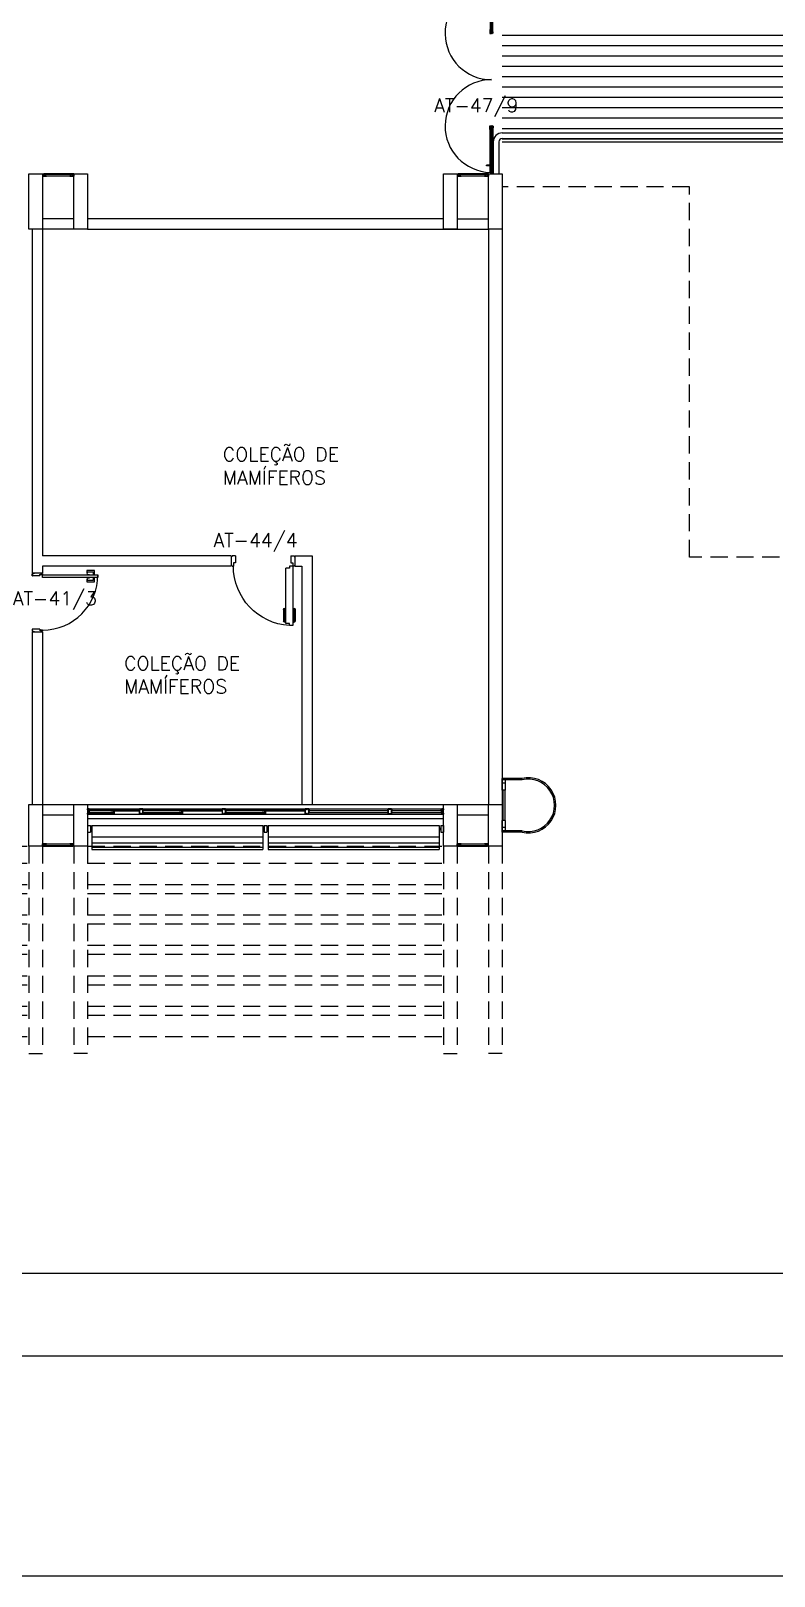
# Model space of a CAD drawing. Header units: millimetres. Extents: x 2686 to 2939, y 1294 to 1441.
# Drawn here: x 2784.3 to 2795.06, y 1293.76 to 1316.12 of the extents above; entities that cross this region are included whole.
import ezdxf

# ---------------------------------------------------------------- set-up
doc = ezdxf.new("R2010")
doc.units = ezdxf.units.MM
doc.linetypes.add('HIDDEN', pattern=[0.375, 0.25, -0.125])
for name, color, linetype in [('ar-alambrado', 2, 'Continuous'), ('AR-ALV', 2, 'Continuous'), ('AR-CALÇADA', 1, 'Continuous'), ('AR-CORRIMAO-V', 52, 'Continuous'), ('AR-ESQ', 1, 'Continuous'), ('AR-ESTC', 3, 'Continuous'), ('ar-piso-tabua', 1, 'Continuous'), ('AR-PISO-V1', 1, 'Continuous'), ('AR-PORTA', 1, 'Continuous'), ('AR-PROJ', 1, 'HIDDEN'), ('AR-VIDRO', 2, 'Continuous'), ('BR-LINHAS', 1, 'Continuous'), ('BR-MONTANTE', 242, 'Continuous'), ('BR-PAINEL', 1, 'Continuous'), ('BR-SUPORTE', 1, 'Continuous'), ('DT-ESQ-BAGUETE-C', 1, 'Continuous'), ('DT-ESQ-BAGUETE-V', 1, 'Continuous'), ('DT-ESQ-CHAPA DOBRADA-V', 1, 'Continuous'), ('DT-ESQ-MARCO-V', 1, 'Continuous'), ('DT-ESQ-PERFIL CADEIRA-C', 2, 'Continuous'), ('DT-ESQ-PERFIL CADEIRA-V', 2, 'Continuous'), ('DT-ESQ-PERFIL U SIMPLES-C', 2, 'Continuous'), ('DT-ESQ-PERFIL U-C', 2, 'Continuous'), ('DT-ESQ-PERFIL U-V', 1, 'Continuous'), ('DT-ESQ-VENEZIANA-C', 1, 'Continuous'), ('DT-ESQ-VENEZIANA-V', 1, 'Continuous'), ('DT-ESQ-VIDRO-C', 2, 'Continuous'), ('DT-TXTMOD', 1, 'Continuous'), ('ENDEREÇO', 2, 'Continuous'), ('EQUIPAMENTO', 2, 'Continuous'), ('maçaneta', 1, 'Continuous'), ('montantes', 1, 'Continuous'), ('mov', 1, 'Continuous'), ('PG-PROJ', 1, 'HIDDEN'), ('PLAT-CONG', 7, 'Continuous'), ('PM-PERFIL U-C', 2, 'Continuous'), ('pm1', 2, 'Continuous'), ('pm2', 2, 'Continuous'), ('TEXTO', 2, 'Continuous')]:
    doc.layers.add(name, color=color, linetype=linetype)
doc.styles.add('S10', font='simplex.shx', dxfattribs={"height": 0.1})
doc.styles.add('UNB-100', font='simplex.shx', dxfattribs={"height": 0.2})
doc.styles.add('UNB1-100', font='simplex.shx', dxfattribs={"height": 0.2})

# ---------------------------------------------------------------- blocks, each defined once
blk = doc.blocks.new('A$C53EB3577')
at = {"layer": 'AR-CORRIMAO-V'}
for p, q in [((4.205, 6.138), (8.518, 6.138)), ((4.205, 6.058), (8.518, 6.058)), ((4.075, 6.008), (4.075, 5.546)), ((4.155, 6.008), (4.155, 5.546))]:
    blk.add_line(p, q, dxfattribs=at)
for radius in [0.13, 0.05]:
    blk.add_arc((4.205, 6.008), radius, 90, 180, dxfattribs=at)
at = {"layer": 'ar-piso-tabua'}
for p, q in [((16.555, 7.55), (4.205, 7.55)), ((16.555, 7.4), (4.205, 7.4)), ((16.555, 7.25), (4.205, 7.25)), ((16.555, 7.1), (4.205, 7.1)), ((16.555, 6.95), (4.205, 6.95)), ((16.555, 6.8), (4.205, 6.8)), ((16.555, 6.65), (4.205, 6.65)), ((16.555, 6.5), (4.205, 6.5)), ((16.555, 6.35), (4.205, 6.35)), ((16.555, 6.2), (4.205, 6.2)), ((8.553, 6.05), (4.205, 6.05))]:
    blk.add_line(p, q, dxfattribs=at)
at = {"layer": 'AR-PISO-V1'}
blk.add_line((4.205, 6.008), (8.548, 6.008), dxfattribs=at)
at = {"layer": 'AR-PROJ'}
for p, q in [((6.916, 5.358), (4.205, 5.358)), ((6.916, 0), (6.916, 5.358)), ((13.844, 0), (6.916, 0))]:
    blk.add_line(p, q, dxfattribs=at)
blk = doc.blocks.new('pe80-alv-01p')
at = {"layer": 'maçaneta'}
for p, q in [((-0.165, 0.775), (-0.165, 0.945)), ((-0.13, 0.96), (-0.15, 0.96)), ((-0.15, 0.76), (-0.15, 0.945)), ((-0.13, 0.945), (-0.15, 0.945)), ((-0.03, 0.96), (-0.01, 0.96)), ((-0.03, 0.945), (-0.01, 0.945)), ((-0.01, 0.76), (-0.01, 0.945)), ((0.005, 0.775), (0.005, 0.945))]:
    blk.add_line(p, q, dxfattribs=at)
for centre, start, end in [((-0.15, 0.945), 90, 180), ((-0.01, 0.945), 360, 90), ((-0.15, 0.775), 180, 270), ((-0.01, 0.775), 270, 360)]:
    blk.add_arc(centre, 0.015, start, end, dxfattribs=at)
at = {"layer": 'mov'}
blk.add_arc((-0.03, 0.15), 0.86, 93.333, 180, dxfattribs=at)
at = {"layer": 'pm1'}
for p, q in [((-0.13, 0.98), (-0.13, 0.18)), ((-0.08, 0.98), (-0.13, 0.98)), ((-0.03, 1.01), (-0.08, 1.01)), ((-0.08, 1.01), (-0.08, 0.98)), ((-0.03, 1.01), (-0.03, 1.01)), ((-0.03, 0.15), (-0.03, 1.01)), ((-0.91, 0.14), (-0.92, 0.14)), ((-0.92, 0.01), (-0.92, 0.14)), ((-0.91, 0.01), (-0.92, 0.01)), ((-0.91, 0.15), (-0.89, 0.15)), ((-0.91, 0.15), (-0.91, 0.14)), ((-0.91, 0), (-0.91, 0.01)), ((-0.89, 0.1), (-0.89, 0.15)), ((-0.86, 0.1), (-0.89, 0.1)), ((-0.86, 0), (-0.86, 0.1)), ((-0.86, 0), (-0.86, 0)), ((-0.08, 0.18), (-0.13, 0.18)), ((-0.08, 0.15), (-0.08, 0.18)), ((-0.03, 0.15), (-0.08, 0.15)), ((-0.06, 0), (-0.06, 0.1)), ((-0.06, 0.1), (-0.03, 0.1)), ((-0.06, 0), (-0.06, 0)), ((-0.06, 0), (-0.01, 0)), ((-0.01, 0.15), (-0.03, 0.15)), ((-0.03, 0.1), (-0.03, 0.15)), ((-0.03, 0.15), (-0.03, 0.15)), ((-0.01, 0.15), (-0.01, 0.14)), ((-0.01, 0), (-0.01, 0.01)), ((0.01, 0.15), (0.01, 0.15)), ((-0.86, 0), (-0.91, 0))]:
    blk.add_line(p, q, dxfattribs=at)
at = {"layer": 'pm2'}
for p, q in [((-0.01, 0.14), (0, 0.14)), ((-0.01, 0.01), (0, 0.01)), ((0, 0.01), (0, 0.14))]:
    blk.add_line(p, q, dxfattribs=at)
blk = doc.blocks.new('EF39-P')
at = {"layer": 'DT-ESQ-BAGUETE-C', "ltscale": 0.1}
for points in [[(0.073, -0.125), (0.06, -0.125), (0.06, -0.124), (0.073, -0.124, 0.414214), (0.073, -0.123), (0.073, -0.112, 0.414214), (0.073, -0.112), (0.06, -0.112), (0.06, -0.11), (0.073, -0.11, -0.414214), (0.075, -0.112), (0.075, -0.124, -0.414214)], [(0.339, -0.125), (0.352, -0.125), (0.352, -0.124), (0.339, -0.124, -0.414214), (0.339, -0.123), (0.339, -0.112, -0.414214), (0.339, -0.112), (0.352, -0.112), (0.352, -0.11), (0.339, -0.11, 0.414214), (0.337, -0.112), (0.337, -0.124, 0.414214)], [(0.422, -0.08), (0.409, -0.08), (0.409, -0.078), (0.422, -0.078, 0.414214), (0.422, -0.078), (0.422, -0.067, 0.414214), (0.422, -0.067), (0.409, -0.067), (0.409, -0.065), (0.422, -0.065, -0.414214), (0.424, -0.067), (0.424, -0.078, -0.414214)], [(0.702, -0.08), (0.715, -0.08), (0.715, -0.078), (0.702, -0.078, -0.414214), (0.702, -0.078), (0.702, -0.067, -0.414214), (0.702, -0.067), (0.715, -0.067), (0.715, -0.065), (0.702, -0.065, 0.414214), (0.7, -0.067), (0.7, -0.078, 0.414214)], [(0.848, -0.125), (0.835, -0.125), (0.835, -0.124), (0.848, -0.124, 0.414214), (0.848, -0.123), (0.848, -0.112, 0.414214), (0.848, -0.112), (0.835, -0.112), (0.835, -0.11), (0.848, -0.11, -0.414214), (0.85, -0.112), (0.85, -0.124, -0.414214)], [(1.326, -0.125), (1.34, -0.125), (1.34, -0.124), (1.327, -0.124, -0.414214), (1.326, -0.123), (1.326, -0.112, -0.414214), (1.327, -0.112), (1.34, -0.112), (1.34, -0.11), (1.326, -0.11, 0.414214), (1.325, -0.112), (1.325, -0.124, 0.414214)], [(1.41, -0.08), (1.396, -0.08), (1.396, -0.078), (1.409, -0.078, 0.414214), (1.41, -0.078), (1.41, -0.067, 0.414214), (1.409, -0.067), (1.396, -0.067), (1.396, -0.065), (1.41, -0.065, -0.414214), (1.411, -0.067), (1.411, -0.078, -0.414214)], [(1.901, -0.08), (1.915, -0.08), (1.915, -0.078), (1.902, -0.078, -0.414214), (1.901, -0.078), (1.901, -0.067, -0.414214), (1.902, -0.067), (1.915, -0.067), (1.915, -0.065), (1.901, -0.065, 0.414214), (1.9, -0.067), (1.9, -0.078, 0.414214)], [(2.048, -0.125), (2.035, -0.125), (2.035, -0.124), (2.048, -0.124, 0.414214), (2.048, -0.123), (2.048, -0.112, 0.414214), (2.048, -0.112), (2.035, -0.112), (2.035, -0.11), (2.048, -0.11, -0.414214), (2.05, -0.112), (2.05, -0.124, -0.414214)], [(2.526, -0.125), (2.54, -0.125), (2.54, -0.124), (2.527, -0.124, -0.414214), (2.526, -0.123), (2.526, -0.112, -0.414214), (2.527, -0.112), (2.54, -0.112), (2.54, -0.11), (2.526, -0.11, 0.414214), (2.525, -0.112), (2.525, -0.124, 0.414214)], [(2.61, -0.08), (2.596, -0.08), (2.596, -0.078), (2.609, -0.078, 0.414214), (2.61, -0.078), (2.61, -0.067, 0.414214), (2.609, -0.067), (2.596, -0.067), (2.596, -0.065), (2.61, -0.065, -0.414214), (2.611, -0.067), (2.611, -0.078, -0.414214)], [(3.101, -0.08), (3.115, -0.08), (3.115, -0.078), (3.102, -0.078, -0.414214), (3.101, -0.078), (3.101, -0.067, -0.414214), (3.102, -0.067), (3.115, -0.067), (3.115, -0.065), (3.101, -0.065, 0.414214), (3.1, -0.067), (3.1, -0.078, 0.414214)]]:
    blk.add_lwpolyline(points, format="xyb", close=True, dxfattribs=at)
at = {"layer": 'DT-ESQ-BAGUETE-V', "ltscale": 0.1}
for p, q in [((0.073, -0.11), (0.339, -0.11)), ((0.422, -0.065), (0.702, -0.065)), ((0.848, -0.11), (1.326, -0.11)), ((1.41, -0.065), (1.901, -0.065)), ((2.048, -0.11), (2.526, -0.11)), ((2.61, -0.065), (3.101, -0.065))]:
    blk.add_line(p, q, dxfattribs=at)
at = {"layer": 'DT-ESQ-CHAPA DOBRADA-V', "ltscale": 0.1}
for p, q in [((0.025, -0.077), (0.374, -0.077)), ((0.025, -0.08), (0.374, -0.08)), ((0.8, -0.077), (1.361, -0.077)), ((0.8, -0.08), (1.361, -0.08)), ((2, -0.077), (2.561, -0.077)), ((2, -0.08), (2.561, -0.08))]:
    blk.add_line(p, q, dxfattribs=at)
at = {"layer": 'DT-ESQ-MARCO-V', "ltscale": 0.1}
for p, q in [((3.198, -0.06), (4.351, -0.06)), ((3.198, -0.14), (4.351, -0.14)), ((4.398, -0.06), (5.126, -0.06)), ((4.398, -0.14), (5.126, -0.14))]:
    blk.add_line(p, q, dxfattribs=at)
at = {"layer": 'DT-ESQ-PERFIL CADEIRA-C', "ltscale": 0.1}
for p, q in [((0.025, -0.134), (0.073, -0.134)), ((0.385, -0.134), (0.339, -0.134)), ((0.376, -0.088), (0.422, -0.088)), ((0.75, -0.088), (0.702, -0.088)), ((0.8, -0.134), (0.848, -0.134)), ((1.373, -0.134), (1.326, -0.134)), ((1.363, -0.088), (1.41, -0.088)), ((1.95, -0.088), (1.901, -0.088)), ((2, -0.134), (2.048, -0.134)), ((2.573, -0.134), (2.526, -0.134)), ((2.563, -0.088), (2.61, -0.088)), ((3.15, -0.088), (3.101, -0.088))]:
    blk.add_line(p, q, dxfattribs=at)
for points in [[(0.073, -0.135), (0.025, -0.135), (0.025, -0.134), (0.06, -0.134, -0.198912), (0.059, -0.133, -0.198913), (0.058, -0.132), (0.058, -0.112, 0.414214), (0.058, -0.112), (0.025, -0.112), (0.025, -0.11), (0.058, -0.11, -0.414214), (0.06, -0.112), (0.06, -0.124), (0.06, -0.125), (0.06, -0.132), (0.073, -0.132, -1)], [(0.339, -0.132, 1), (0.339, -0.135), (0.385, -0.135, 0.414214), (0.387, -0.133), (0.387, -0.112, 0.414214), (0.385, -0.11), (0.354, -0.11, 0.414214), (0.352, -0.112), (0.352, -0.132)], [(0.352, -0.134, 0.198913), (0.354, -0.133, 0.198913), (0.354, -0.132), (0.354, -0.112, -0.414214), (0.354, -0.112), (0.385, -0.112, -0.414214), (0.386, -0.112), (0.386, -0.133, -0.414214), (0.385, -0.134)], [(0.422, -0.087, -1), (0.422, -0.09), (0.376, -0.09, -0.414214), (0.374, -0.088), (0.374, -0.067, -0.414214), (0.376, -0.065), (0.407, -0.065, -0.414214), (0.409, -0.067), (0.409, -0.087)], [(0.409, -0.088, -0.198913), (0.408, -0.088, -0.198913), (0.407, -0.087), (0.407, -0.067, 0.414214), (0.407, -0.067), (0.376, -0.067, 0.414214), (0.375, -0.067), (0.375, -0.088, 0.414214), (0.376, -0.088)], [(0.702, -0.09), (0.75, -0.09), (0.75, -0.088), (0.715, -0.088, 0.198912), (0.716, -0.088, 0.198913), (0.716, -0.087), (0.716, -0.067, -0.414214), (0.717, -0.067), (0.75, -0.067), (0.75, -0.065), (0.716, -0.065, 0.414214), (0.715, -0.067), (0.715, -0.078), (0.715, -0.08), (0.715, -0.087), (0.702, -0.087, 1)], [(0.848, -0.135), (0.8, -0.135), (0.8, -0.134), (0.835, -0.134, -0.198912), (0.834, -0.133, -0.198913), (0.833, -0.132), (0.833, -0.112, 0.414214), (0.833, -0.112), (0.8, -0.112), (0.8, -0.11), (0.833, -0.11, -0.414214), (0.835, -0.112), (0.835, -0.124), (0.835, -0.125), (0.835, -0.132), (0.848, -0.132, -1)], [(1.326, -0.132, 1), (1.326, -0.135), (1.373, -0.135, 0.414214), (1.375, -0.133), (1.375, -0.112, 0.414214), (1.373, -0.11), (1.341, -0.11, 0.414214), (1.34, -0.112), (1.34, -0.132)], [(1.34, -0.134, 0.198913), (1.341, -0.133, 0.198913), (1.341, -0.132), (1.341, -0.112, -0.414214), (1.342, -0.112), (1.373, -0.112, -0.414214), (1.373, -0.112), (1.373, -0.133, -0.414214), (1.373, -0.134)], [(1.41, -0.087, -1), (1.41, -0.09), (1.363, -0.09, -0.414214), (1.361, -0.088), (1.361, -0.067, -0.414214), (1.363, -0.065), (1.395, -0.065, -0.414214), (1.396, -0.067), (1.396, -0.087)], [(1.396, -0.088, -0.198913), (1.395, -0.088, -0.198913), (1.395, -0.087), (1.395, -0.067, 0.414214), (1.394, -0.067), (1.363, -0.067, 0.414214), (1.363, -0.067), (1.363, -0.088, 0.414214), (1.363, -0.088)], [(1.901, -0.09), (1.95, -0.09), (1.95, -0.088), (1.915, -0.088, 0.198912), (1.916, -0.088, 0.198913), (1.916, -0.087), (1.916, -0.067, -0.414214), (1.917, -0.067), (1.95, -0.067), (1.95, -0.065), (1.916, -0.065, 0.414214), (1.915, -0.067), (1.915, -0.078), (1.915, -0.08), (1.915, -0.087), (1.901, -0.087, 1)], [(2.048, -0.135), (2, -0.135), (2, -0.134), (2.035, -0.134, -0.198912), (2.034, -0.133, -0.198913), (2.033, -0.132), (2.033, -0.112, 0.414214), (2.033, -0.112), (2, -0.112), (2, -0.11), (2.033, -0.11, -0.414214), (2.035, -0.112), (2.035, -0.124), (2.035, -0.125), (2.035, -0.132), (2.048, -0.132, -1)], [(2.526, -0.132, 1), (2.526, -0.135), (2.573, -0.135, 0.414214), (2.575, -0.133), (2.575, -0.112, 0.414214), (2.573, -0.11), (2.541, -0.11, 0.414214), (2.54, -0.112), (2.54, -0.132)], [(2.54, -0.134, 0.198913), (2.541, -0.133, 0.198913), (2.541, -0.132), (2.541, -0.112, -0.414214), (2.542, -0.112), (2.573, -0.112, -0.414214), (2.573, -0.112), (2.573, -0.133, -0.414214), (2.573, -0.134)], [(2.61, -0.087, -1), (2.61, -0.09), (2.563, -0.09, -0.414214), (2.561, -0.088), (2.561, -0.067, -0.414214), (2.563, -0.065), (2.595, -0.065, -0.414214), (2.596, -0.067), (2.596, -0.087)], [(2.596, -0.088, -0.198913), (2.595, -0.088, -0.198913), (2.595, -0.087), (2.595, -0.067, 0.414214), (2.594, -0.067), (2.563, -0.067, 0.414214), (2.563, -0.067), (2.563, -0.088, 0.414214), (2.563, -0.088)], [(3.101, -0.09), (3.15, -0.09), (3.15, -0.088), (3.115, -0.088, 0.198912), (3.116, -0.088, 0.198913), (3.116, -0.087), (3.116, -0.067, -0.414214), (3.117, -0.067), (3.15, -0.067), (3.15, -0.065), (3.116, -0.065, 0.414214), (3.115, -0.067), (3.115, -0.078), (3.115, -0.08), (3.115, -0.087), (3.101, -0.087, 1)]]:
    blk.add_lwpolyline(points, format="xyb", close=True, dxfattribs=at)
at = {"layer": 'DT-ESQ-PERFIL CADEIRA-V', "ltscale": 0.1}
for p, q in [((0.073, -0.135), (0.339, -0.135)), ((0.407, -0.09), (0.702, -0.09)), ((0.848, -0.135), (1.326, -0.135)), ((1.395, -0.09), (1.901, -0.09)), ((2.048, -0.135), (2.526, -0.135)), ((2.595, -0.09), (3.101, -0.09))]:
    blk.add_line(p, q, dxfattribs=at)
at = {"layer": 'DT-ESQ-PERFIL U SIMPLES-C', "ltscale": 0.1}
for points in [[(0.376, -0.102), (0.384, -0.102), (0.384, -0.1), (0.376, -0.1, -0.414214), (0.375, -0.1), (0.375, -0.092, -0.414214), (0.376, -0.091), (0.384, -0.091), (0.384, -0.09), (0.376, -0.09, 0.414214), (0.374, -0.092), (0.374, -0.1, 0.414214)], [(0.385, -0.098), (0.377, -0.098), (0.377, -0.1), (0.385, -0.1, -0.414214), (0.386, -0.1), (0.386, -0.108, -0.414214), (0.385, -0.108), (0.377, -0.108), (0.377, -0.11), (0.385, -0.11, 0.414214), (0.387, -0.108), (0.387, -0.1, 0.414214)], [(1.363, -0.102), (1.371, -0.102), (1.371, -0.1), (1.363, -0.1, -0.414214), (1.363, -0.1), (1.363, -0.092, -0.414214), (1.363, -0.091), (1.371, -0.091), (1.371, -0.09), (1.363, -0.09, 0.414214), (1.361, -0.092), (1.361, -0.1, 0.414214)], [(1.373, -0.098), (1.365, -0.098), (1.365, -0.1), (1.373, -0.1, -0.414214), (1.373, -0.1), (1.373, -0.108, -0.414214), (1.373, -0.108), (1.365, -0.108), (1.365, -0.11), (1.373, -0.11, 0.414214), (1.375, -0.108), (1.375, -0.1, 0.414214)], [(2.563, -0.102), (2.571, -0.102), (2.571, -0.1), (2.563, -0.1, -0.414214), (2.563, -0.1), (2.563, -0.092, -0.414214), (2.563, -0.091), (2.571, -0.091), (2.571, -0.09), (2.563, -0.09, 0.414214), (2.561, -0.092), (2.561, -0.1, 0.414214)], [(2.573, -0.098), (2.565, -0.098), (2.565, -0.1), (2.573, -0.1, -0.414214), (2.573, -0.1), (2.573, -0.108, -0.414214), (2.573, -0.108), (2.565, -0.108), (2.565, -0.11), (2.573, -0.11, 0.414214), (2.575, -0.108), (2.575, -0.1, 0.414214)]]:
    blk.add_lwpolyline(points, format="xyb", close=True, dxfattribs=at)
at = {"layer": 'DT-ESQ-PERFIL U-C', "ltscale": 0.1}
for points in [[(0, -0.062, -0.414214), (0.001, -0.06), (0.023, -0.06, -0.414214), (0.025, -0.062), (0.025, -0.139, -0.414214), (0.023, -0.14), (0.001, -0.14, -0.414214), (0, -0.139), (0, -0.125), (0.001, -0.125), (0.001, -0.138, 0.414214), (0.002, -0.139), (0.023, -0.139, 0.414214), (0.023, -0.138), (0.023, -0.062, 0.414214), (0.023, -0.062), (0.002, -0.062, 0.414214), (0.001, -0.062), (0.001, -0.075), (0, -0.075)], [(0.775, -0.062, 0.414214), (0.773, -0.06), (0.751, -0.06, 0.414214), (0.75, -0.062), (0.75, -0.139, 0.414214), (0.751, -0.14), (0.773, -0.14, 0.414214), (0.775, -0.139), (0.775, -0.125), (0.773, -0.125), (0.773, -0.138, -0.414214), (0.773, -0.139), (0.752, -0.139, -0.414214), (0.751, -0.138), (0.751, -0.062, -0.414214), (0.752, -0.062), (0.773, -0.062, -0.414214), (0.773, -0.062), (0.773, -0.075), (0.775, -0.075)], [(0.775, -0.062, -0.414214), (0.776, -0.06), (0.798, -0.06, -0.414214), (0.8, -0.062), (0.8, -0.139, -0.414214), (0.798, -0.14), (0.776, -0.14, -0.414214), (0.775, -0.139), (0.775, -0.125), (0.776, -0.125), (0.776, -0.138, 0.414214), (0.777, -0.139), (0.798, -0.139, 0.414214), (0.798, -0.138), (0.798, -0.062, 0.414214), (0.798, -0.062), (0.777, -0.062, 0.414214), (0.776, -0.062), (0.776, -0.075), (0.775, -0.075)], [(1.975, -0.062, 0.414214), (1.973, -0.06), (1.951, -0.06, 0.414214), (1.95, -0.062), (1.95, -0.139, 0.414214), (1.951, -0.14), (1.973, -0.14, 0.414214), (1.975, -0.139), (1.975, -0.125), (1.973, -0.125), (1.973, -0.138, -0.414214), (1.973, -0.139), (1.952, -0.139, -0.414214), (1.951, -0.138), (1.951, -0.062, -0.414214), (1.952, -0.062), (1.973, -0.062, -0.414214), (1.973, -0.062), (1.973, -0.075), (1.975, -0.075)], [(1.975, -0.062, -0.414214), (1.976, -0.06), (1.998, -0.06, -0.414214), (2, -0.062), (2, -0.139, -0.414214), (1.998, -0.14), (1.976, -0.14, -0.414214), (1.975, -0.139), (1.975, -0.125), (1.976, -0.125), (1.976, -0.138, 0.414214), (1.977, -0.139), (1.998, -0.139, 0.414214), (1.998, -0.138), (1.998, -0.062, 0.414214), (1.998, -0.062), (1.977, -0.062, 0.414214), (1.976, -0.062), (1.976, -0.075), (1.975, -0.075)], [(3.175, -0.062, 0.414214), (3.173, -0.06), (3.151, -0.06, 0.414214), (3.15, -0.062), (3.15, -0.139, 0.414214), (3.151, -0.14), (3.173, -0.14, 0.414214), (3.175, -0.139), (3.175, -0.125), (3.173, -0.125), (3.173, -0.138, -0.414214), (3.173, -0.139), (3.152, -0.139, -0.414214), (3.151, -0.138), (3.151, -0.062, -0.414214), (3.152, -0.062), (3.173, -0.062, -0.414214), (3.173, -0.062), (3.173, -0.075), (3.175, -0.075)], [(3.2, -0.123), (3.2, -0.086), (3.213, -0.086, 1), (3.213, -0.083), (3.2, -0.083), (3.2, -0.062, 0.414214), (3.198, -0.06), (3.176, -0.06, 0.414214), (3.175, -0.062), (3.175, -0.075), (3.176, -0.075), (3.176, -0.062), (3.198, -0.062), (3.198, -0.083, 0.414214), (3.2, -0.084, 0.414214), (3.198, -0.086), (3.198, -0.123), (3.198, -0.139), (3.176, -0.139), (3.176, -0.125), (3.175, -0.125), (3.175, -0.139, 0.414214), (3.176, -0.14), (3.198, -0.14, 0.414214), (3.2, -0.139)], [(3.215, -0.086), (3.201, -0.086, 0.414214), (3.2, -0.087), (3.2, -0.114, 0.414214), (3.201, -0.116), (3.215, -0.116), (3.215, -0.114), (3.201, -0.114), (3.201, -0.087), (3.215, -0.087)], [(4.35, -0.123), (4.35, -0.086), (4.336, -0.086, -1), (4.336, -0.083), (4.35, -0.083), (4.35, -0.062, -0.414214), (4.351, -0.06), (4.373, -0.06, -0.414214), (4.375, -0.062), (4.375, -0.075), (4.373, -0.075), (4.373, -0.062), (4.351, -0.062), (4.351, -0.083, -0.414214), (4.35, -0.084, -0.414214), (4.351, -0.086), (4.351, -0.123), (4.351, -0.139), (4.373, -0.139), (4.373, -0.125), (4.375, -0.125), (4.375, -0.139, -0.414214), (4.373, -0.14), (4.351, -0.14, -0.414214), (4.35, -0.139)], [(4.335, -0.086), (4.348, -0.086, -0.414214), (4.35, -0.087), (4.35, -0.114, -0.414214), (4.348, -0.116), (4.335, -0.116), (4.335, -0.114), (4.348, -0.114), (4.348, -0.087), (4.335, -0.087)], [(4.4, -0.123), (4.4, -0.086), (4.413, -0.086, 1), (4.413, -0.083), (4.4, -0.083), (4.4, -0.062, 0.414214), (4.398, -0.06), (4.376, -0.06, 0.414214), (4.375, -0.062), (4.375, -0.075), (4.376, -0.075), (4.376, -0.062), (4.398, -0.062), (4.398, -0.083, 0.414214), (4.4, -0.084, 0.414214), (4.398, -0.086), (4.398, -0.123), (4.398, -0.139), (4.376, -0.139), (4.376, -0.125), (4.375, -0.125), (4.375, -0.139, 0.414214), (4.376, -0.14), (4.398, -0.14, 0.414214), (4.4, -0.139)], [(4.415, -0.086), (4.401, -0.086, 0.414214), (4.4, -0.087), (4.4, -0.114, 0.414214), (4.401, -0.116), (4.415, -0.116), (4.415, -0.114), (4.401, -0.114), (4.401, -0.087), (4.415, -0.087)], [(5.125, -0.123), (5.125, -0.086), (5.111, -0.086, -1), (5.111, -0.083), (5.125, -0.083), (5.125, -0.062, -0.414214), (5.126, -0.06), (5.148, -0.06, -0.414214), (5.15, -0.062), (5.15, -0.075), (5.148, -0.075), (5.148, -0.062), (5.126, -0.062), (5.126, -0.083, -0.414214), (5.125, -0.084, -0.414214), (5.126, -0.086), (5.126, -0.123), (5.126, -0.139), (5.148, -0.139), (5.148, -0.125), (5.15, -0.125), (5.15, -0.139, -0.414214), (5.148, -0.14), (5.126, -0.14, -0.414214), (5.125, -0.139)], [(5.11, -0.086), (5.123, -0.086, -0.414214), (5.125, -0.087), (5.125, -0.114, -0.414214), (5.123, -0.116), (5.11, -0.116), (5.11, -0.114), (5.123, -0.114), (5.123, -0.087), (5.11, -0.087)]]:
    blk.add_lwpolyline(points, format="xyb", close=True, dxfattribs=at)
for points in [[(3.2, -0.084), (3.213, -0.084)], [(4.35, -0.084), (4.336, -0.084)], [(4.4, -0.084), (4.413, -0.084)], [(5.125, -0.084), (5.111, -0.084)]]:
    blk.add_lwpolyline(points, dxfattribs=at)
at = {"layer": 'DT-ESQ-PERFIL U-V', "ltscale": 0.1}
for p, q in [((0.023, -0.06), (0.751, -0.06)), ((0.023, -0.14), (0.751, -0.14)), ((0.798, -0.06), (1.951, -0.06)), ((0.798, -0.14), (1.951, -0.14)), ((1.998, -0.06), (3.151, -0.06)), ((1.998, -0.14), (3.151, -0.14))]:
    blk.add_line(p, q, dxfattribs=at)
at = {"layer": 'DT-ESQ-VENEZIANA-C', "ltscale": 0.1}
for p, q in [((3.201, -0.113), (4.348, -0.113)), ((3.201, -0.114), (4.348, -0.114)), ((4.401, -0.113), (5.123, -0.113)), ((4.401, -0.114), (5.123, -0.114))]:
    blk.add_line(p, q, dxfattribs=at)
at = {"layer": 'DT-ESQ-VENEZIANA-V', "ltscale": 0.1}
for p, q in [((3.201, -0.087), (4.348, -0.087)), ((4.401, -0.087), (5.123, -0.087))]:
    blk.add_line(p, q, dxfattribs=at)
at = {"layer": 'DT-ESQ-VIDRO-C', "ltscale": 0.1}
for points in [[(0.063, -0.13), (0.063, -0.127), (0.349, -0.127), (0.349, -0.13)], [(0.712, -0.085), (0.712, -0.082), (0.411, -0.082), (0.411, -0.085)], [(0.838, -0.13), (0.838, -0.127), (1.337, -0.127), (1.337, -0.13)], [(1.912, -0.085), (1.912, -0.082), (1.399, -0.082), (1.399, -0.085)], [(2.038, -0.13), (2.038, -0.127), (2.537, -0.127), (2.537, -0.13)], [(3.112, -0.085), (3.112, -0.082), (2.599, -0.082), (2.599, -0.085)]]:
    blk.add_lwpolyline(points, close=True, dxfattribs=at)
at = {"layer": 'DT-TXTMOD', "ltscale": 0.1, "style": 'S10', "flags": 3}
for tag, p in [('M01', (0.025, -0.28)), ('M02', (0.325, -0.28)), ('M03', (0.627, -0.28)), ('M04', (0.929, -0.28)), ('M05', (1.231, -0.28)), ('M06', (1.532, -0.28)), ('M07', (1.834, -0.28)), ('M08', (2.136, -0.28)), ('M09', (2.438, -0.28)), ('M10', (2.739, -0.28)), ('M11', (3.041, -0.28)), ('M12', (3.343, -0.28)), ('M13', (3.645, -0.28)), ('M14', (3.946, -0.28)), ('M15', (4.248, -0.28)), ('M16', (4.55, -0.28)), ('M17', (4.852, -0.28))]:
    blk.add_attdef(tag, p, '', height=0.1, dxfattribs=at)
blk = doc.blocks.new('EF01-P')
at = {"layer": 'DT-ESQ-BAGUETE-C', "ltscale": 0.1}
for points in [[(0.002, 0.035), (0.015, 0.035), (0.015, 0.033), (0.002, 0.033), (0.002, 0.005), (0.015, 0.005), (0.015, 0.004), (0.002, 0.004, -0.414214), (0, 0.005), (0, 0.033, -0.414214)], [(0.448, 0.035), (0.435, 0.035), (0.435, 0.033), (0.448, 0.033), (0.448, 0.005), (0.435, 0.005), (0.435, 0.004), (0.448, 0.004, 0.414214), (0.45, 0.005), (0.45, 0.033, 0.414214)]]:
    blk.add_lwpolyline(points, format="xyb", close=True, dxfattribs=at)
at = {"layer": 'DT-ESQ-PERFIL CADEIRA-C', "ltscale": 0.1}
for points in [[(0.01, 0.002), (0.01, 0.003), (0.002, 0.003, 1), (0.002, 0), (0.015, 0, 0.414214), (0.016, 0.002), (0.016, 0.033), (0.043, 0.033)], [(0.043, 0.006), (0.018, 0.006), (0.018, 0.016), (0.016, 0.016), (0.016, 0.006, 0.414214), (0.018, 0.005), (0.043, 0.005), (0.056, 0.005, 1), (0.056, 0.008), (0.043, 0.008), (0.043, 0.02), (0.043, 0.032), (0.056, 0.032, 1), (0.056, 0.035), (0.043, 0.035), (0.016, 0.035, 0.414214), (0.015, 0.033), (0.015, 0.002), (0.002, 0.002)], [(0.041, 0.02), (0.041, 0.032, -0.414214), (0.043, 0.033), (0.056, 0.033)], [(0.041, 0.02), (0.041, 0.008, 0.414214), (0.043, 0.006), (0.056, 0.006)], [(0.407, 0.006), (0.432, 0.006), (0.432, 0.016), (0.433, 0.016), (0.433, 0.006, -0.414214), (0.432, 0.005), (0.407, 0.005), (0.394, 0.005, -1), (0.394, 0.008), (0.407, 0.008), (0.407, 0.02), (0.407, 0.032), (0.394, 0.032, -1), (0.394, 0.035), (0.407, 0.035), (0.433, 0.035, -0.414214), (0.435, 0.033), (0.435, 0.002), (0.448, 0.002)], [(0.408, 0.02), (0.408, 0.032, 0.414214), (0.407, 0.033), (0.394, 0.033)], [(0.408, 0.02), (0.408, 0.008, -0.414214), (0.407, 0.006), (0.394, 0.006)], [(0.44, 0.002), (0.44, 0.003), (0.448, 0.003, -1), (0.448, 0), (0.435, 0, -0.414214), (0.433, 0.002), (0.433, 0.033), (0.407, 0.033)]]:
    blk.add_lwpolyline(points, format="xyb", dxfattribs=at)
at = {"layer": 'DT-ESQ-PERFIL CADEIRA-V', "ltscale": 0.1}
blk.add_line((0.015, 0), (0.435, 0), dxfattribs=at)
at = {"layer": 'DT-ESQ-VENEZIANA-C', "ltscale": 0.1}
for p, q in [((0.043, 0.011), (0.407, 0.011)), ((0.043, 0.009), (0.407, 0.009))]:
    blk.add_line(p, q, dxfattribs=at)
at = {"layer": 'DT-ESQ-VENEZIANA-V', "ltscale": 0.1}
blk.add_line((0.043, 0.031), (0.407, 0.031), dxfattribs=at)
blk = doc.blocks.new('PV1')
at = {"layer": 'AR-VIDRO'}
for p, q in [((0.682, 0.02), (0.005, 0.02)), ((0.682, 0.005), (0.005, 0.005)), ((0.022, 0.044), (0.022, 0.029)), ((0.022, 0.044), (0.688, 0.044)), ((0.022, 0.029), (0.688, 0.029)), ((2.703, 0.044), (2.037, 0.044)), ((2.703, 0.029), (2.037, 0.029)), ((2.043, 0.02), (2.72, 0.02)), ((2.043, 0.005), (2.72, 0.005)), ((2.703, 0.044), (2.703, 0.029))]:
    blk.add_line(p, q, dxfattribs=at)
at = {"layer": 'maçaneta'}
for p, q in [((0.112, 0.044), (0.112, 0.049)), ((0.112, 0.049), (0.132, 0.049)), ((0.117, 0.099), (0.127, 0.099)), ((0.117, 0.049), (0.117, 0.099)), ((0.127, 0.049), (0.127, 0.099)), ((0.132, 0.044), (0.132, 0.049)), ((2.613, 0.049), (2.593, 0.049)), ((2.593, 0.044), (2.593, 0.049)), ((2.598, 0.049), (2.598, 0.099)), ((2.608, 0.099), (2.598, 0.099)), ((2.608, 0.049), (2.608, 0.099)), ((2.613, 0.044), (2.613, 0.049))]:
    blk.add_line(p, q, dxfattribs=at)
at = {"layer": 'montantes'}
for p, q in [((0, 0), (0, 0.025)), ((0, 0.025), (0.02, 0.025)), ((0, 0), (0.02, 0)), ((0.005, 0.005), (0.005, 0.02)), ((0.02, 0.02), (0.02, 0.025)), ((0.02, 0), (0.02, 0.005)), ((0.642, 0.049), (0.693, 0.049)), ((0.642, 0.025), (0.693, 0.025)), ((0.688, 0.025), (0.668, 0.025)), ((0.668, 0.02), (0.668, 0.025)), ((0.668, 0), (0.668, 0.005)), ((0.688, 0), (0.668, 0)), ((0.682, 0.005), (0.682, 0.02)), ((0.688, 0.044), (0.688, 0.029)), ((0.688, 0), (0.688, 0.025)), ((0.693, 0.049), (0.693, 0.025)), ((2.032, 0.049), (2.032, 0.025)), ((2.082, 0.049), (2.032, 0.049)), ((2.082, 0.025), (2.032, 0.025)), ((2.037, 0.044), (2.037, 0.029)), ((2.037, 0.025), (2.057, 0.025)), ((2.037, 0), (2.037, 0.025)), ((2.037, 0), (2.057, 0)), ((2.043, 0.005), (2.043, 0.02)), ((2.057, 0.02), (2.057, 0.025)), ((2.057, 0), (2.057, 0.005)), ((2.705, 0.02), (2.705, 0.025)), ((2.725, 0.025), (2.705, 0.025)), ((2.705, 0), (2.705, 0.005)), ((2.725, 0), (2.705, 0)), ((2.72, 0.005), (2.72, 0.02)), ((2.725, 0), (2.725, 0.025))]:
    blk.add_line(p, q, dxfattribs=at)
for centre in [(0.693, 0.02), (2.032, 0.02)]:
    blk.add_circle(centre, 0.005, dxfattribs=at)
for centre, start, end in [((0.642, 0.044), 90, 180), ((0.642, 0.03), 180, 270), ((2.082, 0.044), 0, 90), ((2.082, 0.03), 270, 0)]:
    blk.add_arc(centre, 0.005, start, end, dxfattribs=at)
at = {"layer": 'mov'}
for centre, start, end in [((0.692, 0.025), 0, 178.3547), ((2.033, 0.025), 1.6453, 180)]:
    blk.add_arc(centre, 0.671, start, end, dxfattribs=at)
blk = doc.blocks.new('BR-MODULO1')
at = {"layer": 'BR-LINHAS'}
for p, q in [((0.06, -0.265), (2.535, -0.265)), ((0.06, -0.352), (2.535, -0.352)), ((0.06, -0.415), (2.535, -0.415)), ((2.615, -0.265), (5.09, -0.265)), ((2.615, -0.352), (5.09, -0.352)), ((2.615, -0.415), (5.09, -0.415))]:
    blk.add_line(p, q, dxfattribs=at)
at = {"layer": 'BR-MONTANTE'}
for p, q in [((0, -0.1), (0, -0.2)), ((0, -0.1), (0.04, -0.1)), ((0, -0.2), (0.04, -0.2)), ((0.04, -0.1), (0.04, -0.2)), ((2.555, -0.1), (2.595, -0.1)), ((2.555, -0.1), (2.555, -0.2)), ((2.555, -0.2), (2.595, -0.2)), ((2.595, -0.1), (2.595, -0.2)), ((5.11, -0.1), (5.11, -0.2)), ((5.11, -0.1), (5.15, -0.1)), ((5.11, -0.2), (5.15, -0.2)), ((5.15, -0.1), (5.15, -0.2))]:
    blk.add_line(p, q, dxfattribs=at)
at = {"layer": 'BR-PAINEL'}
for p, q in [((0.06, -0.1), (2.535, -0.1)), ((0.06, -0.1), (0.06, -0.45)), ((2.535, -0.1), (2.535, -0.45)), ((2.615, -0.1), (2.615, -0.45)), ((2.615, -0.1), (5.09, -0.1)), ((5.09, -0.1), (5.09, -0.45)), ((0.06, -0.45), (2.535, -0.45)), ((2.615, -0.45), (5.09, -0.45))]:
    blk.add_line(p, q, dxfattribs=at)
at = {"layer": 'BR-SUPORTE'}
for p, q in [((0.04, -0.14), (0.06, -0.14)), ((0.04, -0.16), (0.06, -0.16)), ((0.05, -0.14), (0.05, -0.16)), ((2.535, -0.14), (2.555, -0.14)), ((2.535, -0.16), (2.555, -0.16)), ((2.545, -0.14), (2.545, -0.16)), ((2.615, -0.14), (2.595, -0.14)), ((2.615, -0.16), (2.595, -0.16)), ((2.605, -0.14), (2.605, -0.16)), ((5.09, -0.14), (5.11, -0.14)), ((5.09, -0.16), (5.11, -0.16)), ((5.1, -0.14), (5.1, -0.16))]:
    blk.add_line(p, q, dxfattribs=at)
blk = doc.blocks.new('PG-MODULO1-PJ-B')
at = {"layer": 'PG-PROJ'}
for p, q in [((0, 0), (0, -3)), ((5.55, 0), (5.55, -3)), ((0.2, 0), (5.35, 0)), ((0.2, 0), (0.2, -3)), ((5.35, 0), (5.35, -3)), ((0.2, -0.245), (5.35, -0.245)), ((0.2, -0.555), (5.35, -0.555)), ((0.2, -0.685), (5.35, -0.685)), ((0.2, -0.995), (5.35, -0.995)), ((0.2, -1.125), (5.35, -1.125)), ((0.2, -1.435), (5.35, -1.435)), ((0.2, -1.565), (5.35, -1.565)), ((0.2, -1.875), (5.35, -1.875)), ((0.2, -2.005), (5.35, -2.005)), ((0.2, -2.315), (5.35, -2.315)), ((0.2, -2.445), (5.35, -2.445)), ((0.2, -2.755), (5.35, -2.755)), ((0.2, -3), (0, -3)), ((5.35, -3), (5.55, -3))]:
    blk.add_line(p, q, dxfattribs=at)
blk = doc.blocks.new('PM3')
at = {"layer": 'maçaneta'}
for points in [[(0.02, 0.825), (-0.035, 0.825), (-0.035, 0.715), (0, 0.715), (0, 0.725), (-0.02, 0.725), (-0.02, 0.804, -0.414214), (-0.019, 0.805), (0.02, 0.805)], [(0.125, 0.825), (0.07, 0.825), (0.07, 0.805), (0.108, 0.805, -0.414214), (0.11, 0.804), (0.11, 0.725), (0.09, 0.725), (0.09, 0.715), (0.125, 0.715)]]:
    blk.add_lwpolyline(points, format="xyb", close=True, dxfattribs=at)
for points in [[(0.02, 0.715), (0.02, 0.755), (0.025, 0.755), (0.025, 0.715)], [(0.07, 0.715), (0.07, 0.755), (0.065, 0.755), (0.065, 0.715)]]:
    blk.add_lwpolyline(points, close=True, dxfattribs=at)
at = {"layer": 'mov'}
blk.add_arc((0.025, 0.075), 0.8, 0, 90, dxfattribs=at)
at = {"layer": 'PM-PERFIL U-C'}
for p, q in [((0, 0.045), (0, 0.063)), ((0.002, 0.045), (0, 0.045)), ((0.001, 0.065), (0.01, 0.065)), ((0.002, 0.063), (0.002, 0.045)), ((0.01, 0.063), (0.002, 0.063)), ((0.01, 0.065), (0.01, 0.073)), ((0.011, 0.075), (0.023, 0.075)), ((0.012, 0.073), (0.012, 0.064)), ((0.023, 0.073), (0.012, 0.073)), ((0.023, 0.033), (0.023, 0.073)), ((0.038, 0.032), (0.024, 0.032)), ((0.025, 0.073), (0.025, 0.034)), ((0.038, 0.034), (0.025, 0.034)), ((0.038, 0.032), (0.038, -0.073)), ((0.04, 0.032), (0.04, -0.074)), ((0.81, 0.032), (0.81, -0.074)), ((0.812, 0.034), (0.825, 0.034)), ((0.812, 0.032), (0.826, 0.032)), ((0.812, 0.032), (0.812, -0.073)), ((0.825, 0.073), (0.825, 0.034)), ((0.839, 0.075), (0.827, 0.075)), ((0.827, 0.073), (0.838, 0.073)), ((0.827, 0.033), (0.827, 0.073)), ((0.838, 0.073), (0.838, 0.064)), ((0.84, 0.065), (0.84, 0.073)), ((0.849, 0.065), (0.84, 0.065)), ((0.84, 0.063), (0.848, 0.063)), ((0.848, 0.063), (0.848, 0.045)), ((0.848, 0.045), (0.85, 0.045)), ((0.85, 0.045), (0.85, 0.063)), ((0, -0.045), (0.002, -0.045)), ((0, -0.064), (0, -0.045)), ((0.01, -0.065), (0.001, -0.065)), ((0.002, -0.045), (0.002, -0.063)), ((0.002, -0.063), (0.01, -0.063)), ((0.01, -0.074), (0.01, -0.065)), ((0.038, -0.075), (0.011, -0.075)), ((0.012, -0.065), (0.012, -0.073)), ((0.012, -0.073), (0.038, -0.073)), ((0.838, -0.073), (0.812, -0.073)), ((0.812, -0.075), (0.839, -0.075)), ((0.838, -0.065), (0.838, -0.073)), ((0.848, -0.063), (0.84, -0.063)), ((0.84, -0.074), (0.84, -0.065)), ((0.84, -0.065), (0.849, -0.065)), ((0.85, -0.045), (0.848, -0.045)), ((0.848, -0.045), (0.848, -0.063)), ((0.85, -0.064), (0.85, -0.045))]:
    blk.add_line(p, q, dxfattribs=at)
for centre, start, end in [((0.001, 0.063), 90, 180), ((0.011, 0.073), 90, 180), ((0.01, 0.064), 270, 0), ((0.023, 0.073), 360, 90), ((0.024, 0.033), 180, 270), ((0.038, 0.032), 0, 90), ((0.812, 0.032), 90, 180), ((0.827, 0.073), 90, 180), ((0.826, 0.033), 270, 0), ((0.84, 0.064), 180, 270), ((0.839, 0.073), 0, 90), ((0.849, 0.063), 0, 90), ((0.001, -0.064), 180, 270), ((0.01, -0.065), 0, 90), ((0.011, -0.074), 180, 270), ((0.038, -0.074), 269.9386, 0), ((0.812, -0.074), 180, 270.0614), ((0.84, -0.065), 90, 180), ((0.839, -0.074), 270, 0), ((0.849, -0.064), 270, 0)]:
    blk.add_arc(centre, 0.0015, start, end, dxfattribs=at)
at = {"layer": 'pm1'}
blk.add_lwpolyline([(0.065, 0.875), (0.065, 0.075), (0.025, 0.075), (0.025, 0.875)], close=True, dxfattribs=at)
blk = doc.blocks.new('EF01C-P')
at = {"layer": 'DT-ESQ-BAGUETE-C', "ltscale": 0.1}
for points in [[(0.002, 0.035), (0.015, 0.035), (0.015, 0.033), (0.002, 0.033), (0.002, 0.005), (0.015, 0.005), (0.015, 0.004), (0.002, 0.004, -0.414214), (0, 0.005), (0, 0.033, -0.414214)], [(0.448, 0.035), (0.435, 0.035), (0.435, 0.033), (0.448, 0.033), (0.448, 0.005), (0.435, 0.005), (0.435, 0.004), (0.448, 0.004, 0.414214), (0.45, 0.005), (0.45, 0.033, 0.414214)]]:
    blk.add_lwpolyline(points, format="xyb", close=True, dxfattribs=at)
at = {"layer": 'DT-ESQ-PERFIL CADEIRA-C', "ltscale": 0.1}
for points in [[(0.01, 0.002), (0.01, 0.003), (0.002, 0.003, 1), (0.002, 0), (0.015, 0, 0.414214), (0.016, 0.002), (0.016, 0.033), (0.043, 0.033)], [(0.043, 0.006), (0.018, 0.006), (0.018, 0.016), (0.016, 0.016), (0.016, 0.006, 0.414214), (0.018, 0.005), (0.043, 0.005), (0.056, 0.005, 1), (0.056, 0.008), (0.043, 0.008), (0.043, 0.02), (0.043, 0.032), (0.056, 0.032, 1), (0.056, 0.035), (0.043, 0.035), (0.016, 0.035, 0.414214), (0.015, 0.033), (0.015, 0.002), (0.002, 0.002)], [(0.041, 0.02), (0.041, 0.032, -0.414214), (0.043, 0.033), (0.056, 0.033)], [(0.041, 0.02), (0.041, 0.008, 0.414214), (0.043, 0.006), (0.056, 0.006)], [(0.407, 0.006), (0.432, 0.006), (0.432, 0.016), (0.433, 0.016), (0.433, 0.006, -0.414214), (0.432, 0.005), (0.407, 0.005), (0.394, 0.005, -1), (0.394, 0.008), (0.407, 0.008), (0.407, 0.02), (0.407, 0.032), (0.394, 0.032, -1), (0.394, 0.035), (0.407, 0.035), (0.433, 0.035, -0.414214), (0.435, 0.033), (0.435, 0.002), (0.448, 0.002)], [(0.408, 0.02), (0.408, 0.032, 0.414214), (0.407, 0.033), (0.394, 0.033)], [(0.408, 0.02), (0.408, 0.008, -0.414214), (0.407, 0.006), (0.394, 0.006)], [(0.44, 0.002), (0.44, 0.003), (0.448, 0.003, -1), (0.448, 0), (0.435, 0, -0.414214), (0.433, 0.002), (0.433, 0.033), (0.407, 0.033)]]:
    blk.add_lwpolyline(points, format="xyb", dxfattribs=at)
at = {"layer": 'DT-ESQ-PERFIL CADEIRA-V', "ltscale": 0.1}
blk.add_line((0.015, 0), (0.435, 0), dxfattribs=at)
at = {"layer": 'DT-ESQ-VENEZIANA-C', "ltscale": 0.1}
for p, q in [((0.043, 0.011), (0.407, 0.011)), ((0.043, 0.009), (0.407, 0.009))]:
    blk.add_line(p, q, dxfattribs=at)
at = {"layer": 'DT-ESQ-VENEZIANA-V', "ltscale": 0.1}
blk.add_line((0.043, 0.031), (0.407, 0.031), dxfattribs=at)
at = {"layer": 'DT-TXTMOD', "ltscale": 0.1, "style": 'S10', "flags": 3}
blk.add_attdef('EF01C', (0.021, -0.14), '', height=0.1, dxfattribs=at)
blk = doc.blocks.new('escada tipo marinheiro')
at = {"layer": 'EQUIPAMENTO'}
for p, q in [((-0.338, 0.01), (-0.05, 0.01)), ((-0.05, 0.01), (-0.05, -0.16)), ((-0.34, -0.01), (-0.05, -0.01)), ((-0.1, -0.01), (-0.1, -0.16)), ((-0.1, -0.06), (-0.05, -0.06)), ((-0.1, -0.16), (-0.05, -0.16)), ((-0.09, -0.6), (-0.09, -0.16)), ((-0.06, -0.6), (-0.06, -0.16)), ((-0.1, -0.6), (-0.05, -0.6)), ((-0.1, -0.6), (-0.1, -0.75)), ((-0.05, -0.6), (-0.05, -0.77)), ((-0.34, -0.75), (-0.05, -0.75)), ((-0.338, -0.77), (-0.05, -0.77)), ((-0.1, -0.7), (-0.05, -0.7))]:
    blk.add_line(p, q, dxfattribs=at)
for radius, start, end in [(0.4, 77.1777, 282.8223), (0.38, 76.8427, 283.1573)]:
    blk.add_arc((-0.427, -0.38), radius, start, end, dxfattribs=at)

msp = doc.modelspace()

# ---------------------------------------------------------------- linework, layer by layer
at = {"layer": 'ar-alambrado'}
msp.add_line((2879.9, 1293.764), (2685.746, 1293.764), dxfattribs=at)
at = {"layer": 'AR-ALV'}
for p, q in [((2784.921, 1313.4), (2784.471, 1313.4)), ((2790.271, 1313.4), (2785.121, 1313.4)), ((2785.221, 1313.4), (2785.121, 1313.4)), ((2790.471, 1313.4), (2790.921, 1313.4)), ((2784.321, 1313.25), (2784.321, 1308.275)), ((2784.471, 1313.25), (2784.471, 1308.525)), ((2784.921, 1313.25), (2784.471, 1313.25)), ((2785.121, 1313.25), (2790.921, 1313.25)), ((2790.921, 1313.25), (2790.921, 1304.925)), ((2791.121, 1313.25), (2791.121, 1304.925)), ((2787.201, 1308.525), (2784.471, 1308.525)), ((2787.201, 1308.525), (2787.201, 1308.375)), ((2788.121, 1308.525), (2788.121, 1308.375)), ((2788.121, 1308.525), (2788.371, 1308.525)), ((2788.371, 1308.525), (2788.371, 1304.925)), ((2784.471, 1308.275), (2784.321, 1308.275)), ((2787.201, 1308.375), (2784.471, 1308.375)), ((2784.471, 1308.375), (2784.471, 1308.275)), ((2788.121, 1308.375), (2788.221, 1308.375)), ((2788.221, 1308.375), (2788.221, 1304.925)), ((2784.321, 1307.425), (2784.471, 1307.425)), ((2784.321, 1307.425), (2784.321, 1304.925)), ((2784.471, 1307.425), (2784.471, 1304.925)), ((2784.471, 1304.925), (2784.921, 1304.925)), ((2788.221, 1304.925), (2788.371, 1304.925)), ((2790.471, 1304.925), (2790.921, 1304.925)), ((2784.471, 1304.775), (2784.921, 1304.775)), ((2790.471, 1304.775), (2790.921, 1304.775))]:
    msp.add_line(p, q, dxfattribs=at)
at = {"layer": 'AR-CALÇADA'}
for p, q in [((2740.534, 1298.15), (2874.471, 1298.139)), ((2740.456, 1296.95), (2879.9, 1296.95))]:
    msp.add_line(p, q, dxfattribs=at)
at = {"layer": 'AR-ESQ'}
for p, q in [((2785.121, 1304.925), (2790.271, 1304.925)), ((2785.121, 1304.725), (2790.271, 1304.725))]:
    msp.add_line(p, q, dxfattribs=at)
at = {"layer": 'AR-ESTC'}
for points in [[(2784.271, 1313.25), (2784.271, 1314.05), (2784.471, 1314.05), (2784.471, 1313.25)], [(2784.921, 1313.25), (2784.921, 1314.05), (2785.121, 1314.05), (2785.121, 1313.25)], [(2790.271, 1313.25), (2790.271, 1314.05), (2790.471, 1314.05), (2790.471, 1313.25)], [(2790.921, 1313.25), (2790.921, 1314.05), (2791.121, 1314.05), (2791.121, 1313.25)], [(2784.271, 1304.325), (2784.271, 1304.925), (2784.471, 1304.925), (2784.471, 1304.325)], [(2784.921, 1304.325), (2784.921, 1304.925), (2785.121, 1304.925), (2785.121, 1304.325)], [(2790.271, 1304.325), (2790.271, 1304.925), (2790.471, 1304.925), (2790.471, 1304.325)], [(2790.921, 1304.325), (2790.921, 1304.925), (2791.121, 1304.925), (2791.121, 1304.325)]]:
    msp.add_lwpolyline(points, close=True, dxfattribs=at)
at = {"layer": 'PG-PROJ'}
for p, q in [((2790.921, 1304.325), (2790.921, 1301.325)), ((2791.121, 1304.325), (2791.121, 1301.325)), ((2791.121, 1301.325), (2790.921, 1301.325))]:
    msp.add_line(p, q, dxfattribs=at)

# ---------------------------------------------------------------- block references
at = {"layer": 'AR-ESQ', "rotation": 180}
for p in [(2784.921, 1314.05), (2790.921, 1314.05)]:
    msp.add_blockref('EF01-P', p, dxfattribs=at)
at = {"layer": 'AR-ESQ'}
for name, p in [('EF39-P', (2785.121, 1304.925)), ('EF01C-P', (2784.471, 1304.325)), ('EF01C-P', (2790.471, 1304.325))]:
    msp.add_blockref(name, p, dxfattribs=at)
at = {"layer": 'AR-PORTA'}
for name, p, rotation in [('PV1', (2790.991, 1314.05), 90), ('PM3', (2784.396, 1308.275), 270)]:
    msp.add_blockref(name, p, dxfattribs=dict(at, rotation=rotation))
at = {"layer": 'AR-PORTA', "xscale": -1, "rotation": 180}
msp.add_blockref('pe80-alv-01p', (2788.121, 1308.525), dxfattribs=at)
at = {"layer": 'AR-PORTA'}
msp.add_blockref('BR-MODULO1', (2785.121, 1304.725), dxfattribs=at)
at = {"layer": 'AR-PROJ'}
for p in [(2778.921, 1304.325), (2784.921, 1304.325)]:
    msp.add_blockref('PG-MODULO1-PJ-B', p, dxfattribs=at)
at = {"layer": 'EQUIPAMENTO', "rotation": 180}
msp.add_blockref('escada tipo marinheiro', (2791.071, 1304.535), dxfattribs=at)
at = {"layer": 'PLAT-CONG'}
msp.add_blockref('A$C53EB3577', (2786.916, 1308.504), dxfattribs=at)

# ---------------------------------------------------------------- texts
at = {"layer": 'ENDEREÇO', "style": 'UNB1-100'}
for s, p in [('AT-47/9', (2790.137, 1314.941)), ('AT-44/4', (2786.943, 1308.651)), ('AT-41/3', (2784.039, 1307.809))]:
    msp.add_text(s, height=0.2, dxfattribs=at).set_placement(p)
at = {"layer": 'TEXTO', "style": 'UNB-100'}
for s, p in [('COLEÇÃO DE ', (2787.078, 1309.892)), ('MAMÍFEROS', (2787.078, 1309.556)), ('COLEÇÃO DE ', (2785.649, 1306.869)), ('MAMÍFEROS', (2785.649, 1306.533))]:
    msp.add_text(s, height=0.2, dxfattribs=at).set_placement(p)

doc.saveas('drawing.dxf')
